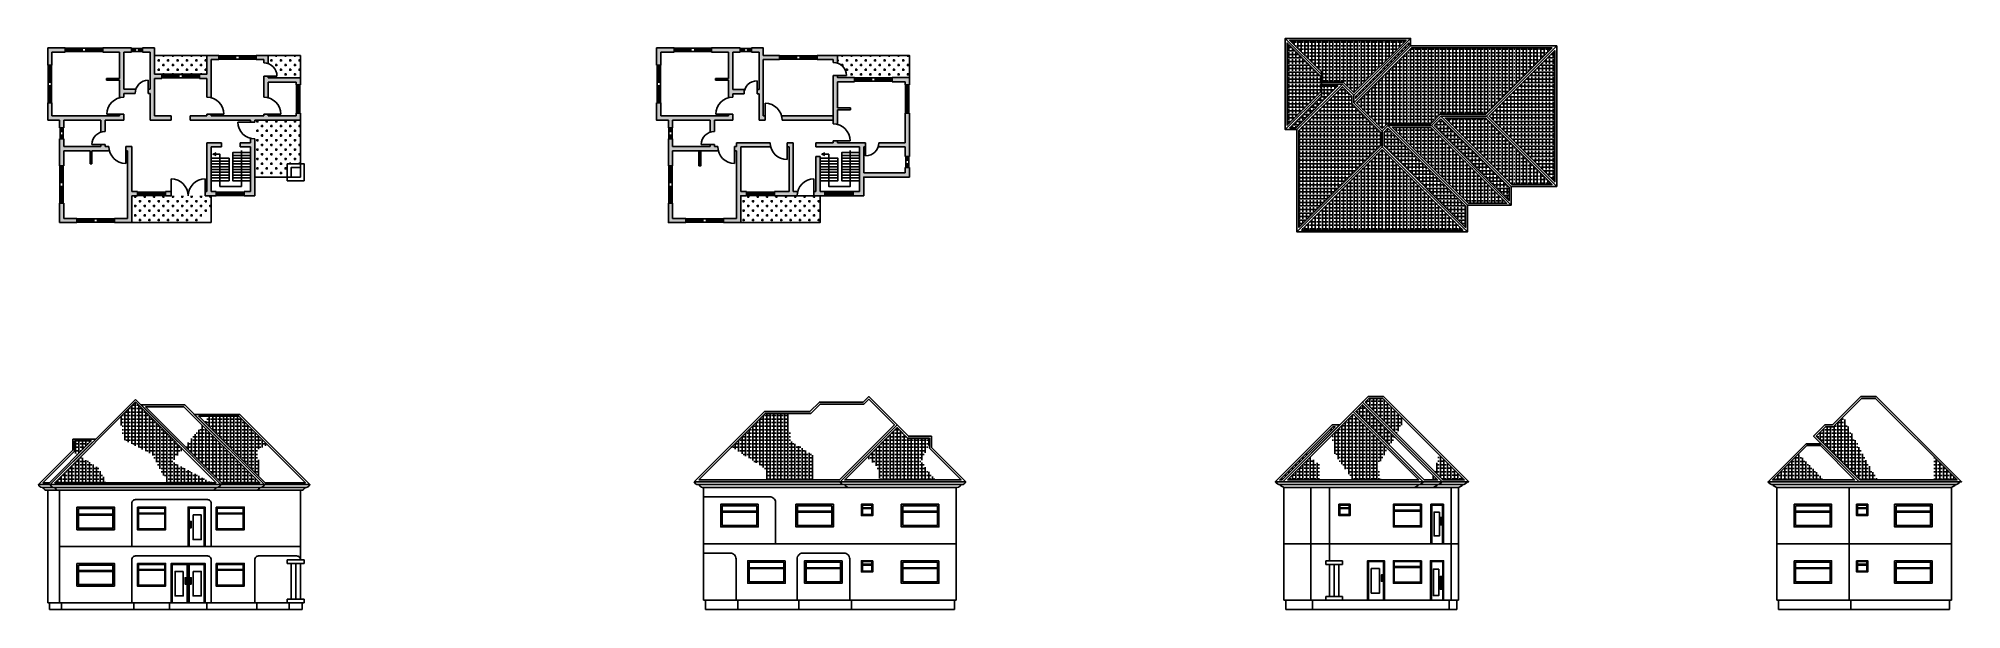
# Model space of a CAD drawing. Header units: millimetres. Extents: x 5910 to 108270, y -15290 to 15105.
import ezdxf

# ---------------------------------------------------------------- set-up
doc = ezdxf.new("R2010")
doc.units = ezdxf.units.MM
doc.header["$MEASUREMENT"] = 0
for name, color, linetype in [('Column', 90, 'Continuous'), ('Door', 170, 'Continuous'), ('External walls', 7, 'Continuous'), ('Hatch', 252, 'Continuous'), ('Internal walls', 7, 'Continuous'), ('staircase', 101, 'Continuous'), ('Window', 240, 'Continuous')]:
    doc.layers.add(name, color=color, linetype=linetype)

# ---------------------------------------------------------------- blocks, each defined once
blk = doc.blocks.new('*U3')
blk.add_lwpolyline([(0, -900), (900, -900)])
blk.add_arc((900, -900), 900, 90, 180)
blk = doc.blocks.new('*U5')
blk.add_lwpolyline([(700, 700), (700, 0)])
blk.add_arc((700, 0), 700, 90, 180)
blk = doc.blocks.new('*U6')
blk.add_lwpolyline([(-700, 0), (0, 0)])
blk.add_arc((0, 0), 700, 90, 180)
blk = doc.blocks.new('*U2')
blk.add_lwpolyline([(900, 0), (900, 900)])
blk.add_arc((900, 900), 900, 180, 270)
blk = doc.blocks.new('*U7')
blk.add_lwpolyline([(900, 900), (1800, 900)])
blk.add_arc((1800, 900), 900, 180, 270)
blk = doc.blocks.new('*U8')
blk.add_lwpolyline([(0, 0), (-900, 0)])
blk.add_arc((-900, 0), 900, 0, 90)
blk = doc.blocks.new('*U9')
blk.add_lwpolyline([(1400, 0), (700, 0)])
blk.add_arc((700, 0), 700, 0, 90)
blk = doc.blocks.new('*U10')
blk.add_lwpolyline([(900, 900), (900, 0)])
blk.add_arc((900, 0), 900, 90, 180)
blk = doc.blocks.new('*U11')
blk.add_lwpolyline([(0, 900), (0, 0)])
blk.add_arc((0, 0), 900, 0, 90)
blk = doc.blocks.new('Window')
for p, q in [((-1000, 0), (-1000, 225)), ((1000, 225), (1000, 0))]:
    blk.add_line(p, q)
for points in [[(-1000, 202.5), (1000, 202.5)], [(-1000, 112.5), (-100, 112.5)], [(-1000, 22.5), (1000, 22.5)], [(-100, 0), (-100, 225)], [(0, 202.5), (0, 225)], [(0, 0), (0, 22.5)], [(100, 0), (100, 225)], [(100, 112.5), (1000, 112.5)]]:
    blk.add_lwpolyline(points)
blk = doc.blocks.new('Twindow')
for p, q in [((-300, 0), (-300, 225)), ((-300, 192.5), (300, 192.5)), ((-300, 112.5), (-100, 112.5)), ((-300, 32.5), (300, 32.5)), ((100, 112.5), (300, 112.5)), ((300, 225), (300, 0))]:
    blk.add_line(p, q)
for points in [[(-100, 0), (-100, 225)], [(0, 192.5), (0, 225)], [(0, 0), (0, 32.5)], [(100, 0), (100, 225)]]:
    blk.add_lwpolyline(points)
blk = doc.blocks.new('window2')
for p, q in [((-750, 0), (-750, 225)), ((-750, 202.5), (750, 202.5)), ((-750, 112.5), (750, 112.5)), ((-750, 22.5), (750, 22.5)), ((-100, 0), (-100, 225)), ((0, 0), (0, 225)), ((100, 0), (100, 225)), ((750, 225), (750, 0))]:
    blk.add_line(p, q)
blk = doc.blocks.new('*U16')
blk.add_lwpolyline([(900, 0), (900, 900)])
blk.add_arc((900, 900), 900, 180, 270)
blk = doc.blocks.new('*U17')
blk.add_lwpolyline([(900, 0), (900, -900)])
blk.add_arc((900, -900), 900, 0, 90)
blk = doc.blocks.new('*U18')
blk.add_lwpolyline([(-700, -700), (-700, 0)])
blk.add_arc((-700, 0), 700, 270, 0)
blk = doc.blocks.new('*U19')
blk.add_lwpolyline([(700, -700), (0, -700)])
blk.add_arc((0, -700), 700, 0, 90)
blk = doc.blocks.new('EWidow')
for points in [[(0, 1200), (2000, 1200), (2000, 0), (0, 0)], [(80, 1120), (1920, 1120), (1920, 80), (80, 80)]]:
    blk.add_lwpolyline(points, close=True)
for points in [[(80, 827), (1920, 827)], [(80, 777), (1920, 777)]]:
    blk.add_lwpolyline(points)
blk = doc.blocks.new('EWindow2')
for points in [[(0, 1200), (1500, 1200), (1500, 0), (0, 0)], [(50, 1150), (1450, 1150), (1450, 50), (50, 50)]]:
    blk.add_lwpolyline(points, close=True)
for points in [[(50, 887), (1450, 887)], [(50, 837), (1450, 837)]]:
    blk.add_lwpolyline(points)
blk = doc.blocks.new('WDoor')
for points in [[(-900, 0), (-900, 2100), (0, 2100), (0, 0)], [(-850, 0), (-850, 2050), (-50, 2050), (-50, 0)]]:
    blk.add_lwpolyline(points)
for points in [[(-815, 1343), (-740, 1343), (-740, 1005), (-815, 1005)], [(-641, 1683), (-200, 1683), (-200, 372), (-641, 372)]]:
    blk.add_lwpolyline(points, close=True)
blk = doc.blocks.new('ETDoor')
for points in [[(0, 600), (600, 600), (600, 0), (0, 0)], [(50, 550), (550, 550), (550, 50), (50, 50)]]:
    blk.add_lwpolyline(points, close=True)
for points in [[(50, 420), (550, 420)], [(50, 370), (550, 370)]]:
    blk.add_lwpolyline(points)
blk = doc.blocks.new('EDoor')
for points in [[(0, 0), (0, 2100), (663, 2100), (663, 0)], [(50, 0), (50, 2050), (613, 2050), (613, 0)]]:
    blk.add_lwpolyline(points)
for points in [[(84, 1398), (156, 1398), (156, 1010), (84, 1010)], [(215, 1687), (497, 1687), (497, 416), (215, 416)]]:
    blk.add_lwpolyline(points, close=True)
blk = doc.blocks.new('Column')
for points in [[(0, 1900), (0, 2100)], [(0, 2100), (900, 2100)], [(900, 1900), (900, 2100)], [(0, 1900), (900, 1900)], [(200, 200), (200, 1900)], [(700, 200), (700, 1900)], [(0, 0), (0, 200)], [(0, 200), (900, 200)], [(900, 0), (900, 200)]]:
    blk.add_lwpolyline(points)
blk = doc.blocks.new('EDoor3')
for points in [[(0, 0), (0, 2100), (700, 2100), (700, 0)], [(50, 0), (50, 2050), (650, 2050), (650, 0)]]:
    blk.add_lwpolyline(points)
for points in [[(92, 1251), (191, 1251), (191, 587), (92, 587)], [(257, 1655), (544, 1655), (544, 238), (257, 238)]]:
    blk.add_lwpolyline(points, close=True)

msp = doc.modelspace()

# ---------------------------------------------------------------- hatches: boundary and pattern name
at = {"true_color": 0x636466}
h = msp.add_hatch(dxfattribs=at)
h.set_pattern_fill('SACNCR', color=251, scale=2000, angle=135)
h.set_pattern_definition([(180, (24935.11, 7690.17), (-1e-14, -187.5), []), (180, (24841.36, 7783.92), (-1e-14, -187.5), [0, -187.5])])
h.paths.add_polyline_path([(72513, 10355), (72855, 10355), (75080, 12580), (74197, 12580), (74197, 12039)])
h.paths.add_polyline_path([(74197, 12321), (74197, 13039), (72372, 14864), (72372, 10496)])
h.paths.add_polyline_path([(86622, 14464), (83126, 10968), (86622, 7471)])
h.paths.add_polyline_path([(84197, 6471), (84197, 7189), (80559, 10826), (80201, 10468)])
h.paths.add_polyline_path([(81872, 5046), (81872, 6189), (77734, 10326), (77534, 10126), (77534, 9384)])
h.paths.add_polyline_path([(77334, 9384), (77334, 10126), (75822, 11639), (75822, 12039), (75322, 12539), (72997, 10214), (72997, 5046)])
h.paths.add_polyline_path([(76022, 12039), (76022, 11921), (78847, 14746), (78847, 14864)])
h = msp.add_hatch(dxfattribs=at)
h.set_pattern_fill('SACNCR', color=251, scale=2000, angle=45)
h.set_pattern_definition([(90, (24935.11, 7690.17), (-187.5, 0), []), (90, (25028.86, 7783.92), (-187.5, 0), [0, -187.5])])
h.paths.add_polyline_path([(72513, 15005), (74197, 13321), (74197, 12780), (75363, 12780), (75922, 12221), (78705, 15005)])
h.paths.add_polyline_path([(78988, 14605), (76063, 11680), (77434, 10309), (77693, 10568), (80018, 10568), (80518, 11068), (82943, 11068), (86480, 14605)])
h.paths.add_polyline_path([(82943, 10868), (80801, 10868), (84338, 7330), (86480, 7330)])
h.paths.add_polyline_path([(84055, 6330), (80018, 10368), (77976, 10368), (82013, 6330)])
h.paths.add_polyline_path([(81730, 4905), (77434, 9201), (73138, 4905)])
h = msp.add_hatch(dxfattribs=at)
h.set_pattern_fill('SACNCR', color=251, scale=2000, angle=45)
h.set_pattern_definition([(90, (-19595.6, -5611.9), (-187.5, 0), []), (90, (-19501.84, -5518.16), (-187.5, 0), [0, -187.5])])
h.paths.add_polyline_path([(77724, -6738), (75880, -4894), (74745, -6029), (74911, -7044), (75880, -8390), (77354, -8390), (77195, -7640)])
h.paths.add_polyline_path([(76380, -4394), (76022, -4753), (77829, -6560), (78094, -6108)])
h.paths.add_polyline_path([(77464, -4053), (76722, -4053), (76522, -4253), (78199, -5930), (78621, -5210)])
h.paths.add_polyline_path([(80476, -7065), (80200, -7931), (80659, -8390), (81802, -8390)])
h.paths.add_polyline_path([(80132, -8145), (80053, -8390), (80377, -8390)])
h.paths.add_polyline_path([(74119, -7614), (73606, -7169), (72384, -8390), (74119, -8390)])
h.paths.add_polyline_path([(73454, -7038), (73392, -6983), (71984, -8390), (72102, -8390)])
h.paths.add_polyline_path([(74927, -5565), (74809, -5565), (74689, -5685), (74706, -5786)])
h = msp.add_hatch(dxfattribs=at)
h.set_pattern_fill('SACNCR', color=251, scale=2000, angle=45)
h.set_pattern_definition([(90, (36052.01, 0), (-187.5, 0), []), (90, (36145.76, 93.75), (-187.5, 0), [0, -187.5])])
h.paths.add_polyline_path([(99592, -7010), (98211, -8390), (100951, -8390)])
h.paths.add_polyline_path([(103028, -7084), (101973, -5029), (101436, -5565), (101036, -5565), (100536, -6065), (102861, -8390), (103795, -8390)])
h.paths.add_polyline_path([(106791, -7153), (106791, -8390), (108029, -8390)])
at = {"layer": 'Hatch'}
h = msp.add_hatch(dxfattribs=at)
h.set_pattern_fill('ANSI31', color=256, scale=10)
h.paths.add_polyline_path([(8753, 9130), (8653, 9130), (8653, 8430), (8753, 8430)], flags=17)
h.paths.add_polyline_path([(10228, 12980), (9528, 12980), (9528, 12880), (10228, 12880)], flags=17)
h.paths.add_polyline_path([(6628, 10980), (6628, 11680), (6403, 11680), (6403, 10755), (7028, 10755), (7028, 10355), (7253, 10355), (7253, 10755), (9228, 10755), (9228, 10118, -0.0819924), (9453, 10155), (9453, 10755), (10453, 10755), (10453, 11080), (10228, 11080), (10228, 10980)])
h.paths.add_polyline_path([(17428, 9755, -0.0632542), (17203, 9784), (17203, 9544), (16653, 9544), (16653, 9330), (17203, 9330), (17203, 6955), (16863, 6955), (16863, 6730), (17428, 6730)])
h.paths.add_polyline_path([(6628, 14380), (7328, 14380), (7328, 14605), (6403, 14605), (6403, 13680), (6628, 13680)])
h.paths.add_polyline_path([(9328, 14605), (9328, 14380), (10228, 14380), (10228, 11951, -0.0632542), (10453, 11980), (10453, 12180), (11053, 12180, -0.0819924), (11090, 12405), (10453, 12405), (10453, 14380), (10853, 14380), (10853, 14605)])
h.paths.add_polyline_path([(11853, 14380), (11853, 12980), (11853, 12405), (11753, 12405), (11753, 12180), (11853, 12180), (11853, 10755), (12978, 10755), (12978, 10980), (12078, 10980), (12078, 12980), (12478, 12980), (12478, 13204), (12078, 13205), (12078, 14205), (12078, 14605), (11453, 14605), (11453, 14380)])
h.paths.add_polyline_path([(17203, 10755), (17203, 10655), (17428, 10655), (17428, 10755), (19853, 10755), (19853, 11130), (19628, 11130), (19628, 10980), (18128, 10980), (18128, 11080), (17903, 11080), (17903, 10980), (17203, 10980), (15103, 10980), (15103, 11080), (14878, 11080), (14878, 10980), (13978, 10980), (13978, 10755), (14878, 10755)])
h.paths.add_polyline_path([(15103, 13980), (15503, 13980), (15503, 14205), (14878, 14205), (14878, 13204), (14478, 13204), (14478, 12980), (14878, 12980), (14878, 11980, -0.0632542), (15103, 11951)])
h.paths.add_polyline_path([(17903, 13980), (17903, 13805, -0.0819924), (18128, 13768), (18128, 14205), (17503, 14205), (17503, 13980)])
h.paths.add_polyline_path([(18128, 13005), (18128, 13105), (17903, 13105), (17903, 12780), (17903, 11980, -0.0632542), (18128, 11951), (18128, 12780), (19628, 12780), (19628, 12630), (19853, 12630), (19853, 13005)])
h.paths.add_polyline_path([(15103, 9330), (15653, 9330), (15653, 9555), (14878, 9555), (14878, 6955), (14778, 6955), (14778, 6730), (15363, 6730), (15363, 6955), (15103, 6955)])
h.paths.add_polyline_path([(12978, 6955), (12678, 6955), (12678, 6730), (12978, 6730)])
h.paths.add_polyline_path([(11178, 6730), (11178, 6955), (10878, 6955), (10878, 9355), (10553, 9355), (10553, 9130), (10653, 9130), (10653, 5530), (9953, 5530), (9953, 5305), (10878, 5305), (10878, 6730)])
h.paths.add_polyline_path([(9682, 9130, -0.0632542), (9653, 9355), (9453, 9355), (9453, 9455), (9228, 9455), (9228, 9355), (7253, 9355), (7253, 9755), (7028, 9755), (7028, 8330), (7253, 8330), (7253, 9130)])
h.paths.add_polyline_path([(7953, 5305), (7953, 5530), (7253, 5530), (7253, 6330), (7028, 6330), (7028, 5305)])
h = msp.add_hatch(dxfattribs=at)
h.set_pattern_fill('ANSI31', color=256, scale=10)
h.paths.add_polyline_path([(41164, 9130), (41064, 9130), (41064, 8330), (41164, 8330)], flags=0)
h.paths.add_polyline_path([(41164, 9130), (41064, 9130), (41064, 8330), (41164, 8330)], flags=0)
h.paths.add_polyline_path([(41164, 9130), (41064, 9130), (41064, 8330), (41164, 8330)], flags=0)
h.paths.add_polyline_path([(41164, 9130), (41064, 9130), (41064, 8330), (41164, 8330)], flags=0)
h.paths.add_polyline_path([(41164, 9130), (41064, 9130), (41064, 8330), (41164, 8330)], flags=0)
h.paths.add_polyline_path([(41164, 9130), (41064, 9130), (41064, 8330), (41164, 8330)], flags=0)
h.paths.add_polyline_path([(49139, 11405), (48439, 11405), (48439, 11305), (49139, 11305)], flags=17)
h.paths.add_polyline_path([(42639, 12980), (41939, 12980), (41939, 12880), (42639, 12880)], flags=17)
h.paths.add_polyline_path([(39039, 14380), (39739, 14380), (39739, 14605), (38814, 14605), (38814, 13680), (39039, 13680)])
h.paths.add_polyline_path([(43264, 14605), (41739, 14605), (41739, 14380), (42639, 14380), (42639, 11951, -0.0632542), (42864, 11980), (42864, 12155), (43464, 12155, -0.0819924), (43501, 12380), (42864, 12380), (42864, 14380), (43264, 14380)])
h.paths.add_polyline_path([(44489, 14605), (43864, 14605), (43864, 14380), (44264, 14380), (44264, 12380), (44164, 12380), (44164, 12155), (44264, 12155), (44264, 10755), (44589, 10755), (44589, 10980), (44489, 10980), (44489, 13980), (45352, 13980), (45352, 14205), (44489, 14205)])
h.paths.add_polyline_path([(48439, 14205), (47352, 14205), (47352, 13980), (48214, 13980), (48214, 13830, -0.0819924), (48439, 13793)])
h.paths.add_polyline_path([(49352, 13030), (48439, 13030), (48439, 13130), (48214, 13130), (48214, 10555, -0.0632542), (48439, 10526), (48439, 12805), (49352, 12805)])
h.paths.add_polyline_path([(52264, 13030), (51352, 13030), (51352, 12805), (52039, 12805), (52039, 12630), (52264, 12630)])
h.paths.add_polyline_path([(52264, 11130), (52039, 11130), (52039, 9555), (50639, 9555, -0.0819924), (50602, 9330), (52039, 9330), (52039, 8830), (52264, 8830)])
h.paths.add_polyline_path([(52264, 8230), (52039, 8230), (52039, 7955), (49839, 7955), (49839, 9330), (49939, 9330), (49939, 9555), (48439, 9555), (48439, 9655), (48214, 9655), (48214, 9555), (47289, 9555), (47289, 9330), (47514, 9330), (49614, 9330), (49614, 6955), (49274, 6955), (49274, 6730), (49839, 6730), (49839, 7730), (52264, 7730)])
h.paths.add_polyline_path([(47774, 6955), (47514, 6955), (47514, 8830), (47289, 8830), (47289, 6955), (47189, 6955), (47189, 6730), (47514, 6730), (47774, 6730)])
h.paths.add_polyline_path([(46318, 6955), (46089, 6955), (46089, 9555), (45764, 9555), (45764, 9330), (45864, 9330), (45864, 6955), (45089, 6955), (45089, 6730), (46289, 6730, -0.0632542)])
h.paths.add_polyline_path([(43589, 6955), (43289, 6955), (43289, 9330), (44893, 9330, -0.0632542), (44864, 9555), (43064, 9555), (43064, 9355), (42964, 9355), (42964, 9130), (43064, 9130), (43064, 5530), (42364, 5530), (42364, 5305), (43289, 5305), (43289, 6730), (43589, 6730)])
h.paths.add_polyline_path([(48214, 10980), (45461, 10980, -0.0632542), (45489, 10755), (48214, 10755)])
h.paths.add_polyline_path([(42864, 11080), (42639, 11080), (42639, 10980), (39039, 10980), (39039, 11680), (38814, 11680), (38814, 10755), (39439, 10755), (39439, 10355), (39664, 10355), (39664, 10755), (41664, 10755), (41664, 10118, -0.0819924), (41889, 10155), (41889, 10755), (42864, 10755)])
h.paths.add_polyline_path([(39664, 9130), (42093, 9130, -0.0632542), (42064, 9355), (41889, 9355), (41889, 9455), (41664, 9455), (41664, 9355), (39664, 9355), (39664, 9755), (39439, 9755), (39439, 8330), (39664, 8330)])
h.paths.add_polyline_path([(39664, 6330), (39439, 6330), (39439, 5305), (40364, 5305), (40364, 5530), (39664, 5530)])
h = msp.add_hatch(dxfattribs=at)
h.set_pattern_fill('CROSS', color=256, scale=1000)
h.set_pattern_definition([(0, (0, 7690.17), (250, 250), [125, -375]), (90, (62.5, 7627.67), (-250, 250), [125, -375])])
h.paths.add_polyline_path([(14878, 14205), (12078, 14205), (12078, 13205), (14878, 13205)])
h.paths.add_polyline_path([(19853, 14205), (18128, 14205), (18128, 13748, -0.3213087), (18603, 13085), (18128, 13085), (18128, 13005), (19853, 13005)])
h.paths.add_polyline_path([(19153, 7730), (19153, 8430), (19853, 8430), (19853, 10755), (17428, 10755), (17428, 7730)])
h.paths.add_polyline_path([(14603, 5305), (14603, 5805), (15103, 5805), (15103, 6730), (10878, 6730), (10878, 5305)])
h = msp.add_hatch(dxfattribs=at)
h.set_pattern_fill('CROSS', color=256, scale=1000)
h.set_pattern_definition([(0, (14129.9, 7690.17), (250, 250), [125, -375]), (90, (14192.4, 7627.67), (-250, 250), [125, -375])])
h.paths.add_polyline_path([(47514, 5305), (47514, 6730), (47189, 6730), (46289, 6730), (45089, 6730), (44439, 6740), (44439, 6730), (44239, 6730), (44239, 6753), (43589, 6753), (43589, 6730), (43289, 6730), (43289, 5305)])
h.paths.add_polyline_path([(51352, 13008), (51352, 13030), (52264, 13030), (52264, 14205), (48439, 14205), (48439, 13793, -0.3613233), (48907, 13030), (49352, 13030), (49352, 13008)])
h = msp.add_hatch(dxfattribs=at)
h.set_pattern_fill('ANSI31', color=256, scale=10)
h.paths.add_polyline_path([(41064, 8330), (41164, 8330), (41164, 9130), (41064, 9130)])
h = msp.add_hatch(dxfattribs=at)
h.set_pattern_fill('SACNCR', color=256, scale=2000, angle=45)
h.paths.add_polyline_path([(9075, -7739), (8159, -7158), (6776, -8540), (9573, -8540)])
h.paths.add_polyline_path([(8718, -6315), (7835, -6315), (7835, -6857), (7777, -6915), (7986, -7048)])
h.paths.add_polyline_path([(11072, -4244), (10234, -5083), (10459, -6256), (11981, -7048), (12763, -8540), (15113, -8540), (13038, -7425), (13586, -6758)])
h.paths.add_polyline_path([(16581, -5003), (15030, -5003), (14763, -5328), (17703, -8267), (17580, -6784), (18109, -6531)])
h.paths.add_polyline_path([(14636, -5483), (13714, -6603), (15651, -8540), (17693, -8540)])
h = msp.add_hatch(dxfattribs=at)
h.set_pattern_fill('SACNCR', color=256, scale=2000, angle=45)
h.set_pattern_definition([(90, (12051.97, 0), (-187.5, 0), []), (90, (12145.72, 93.75), (-187.5, 0), [0, -187.5])])
h.paths.add_polyline_path([(52893, -7413), (53338, -6490), (53338, -6165), (52172, -6165), (51613, -5607), (50027, -7193), (50513, -7667), (50696, -8390), (53632, -8390)])
h.paths.add_polyline_path([(47162, -7113), (45937, -6304), (45819, -4853), (44592, -4853), (42802, -6643), (44620, -7805), (44620, -8390), (47162, -8390)])

# ---------------------------------------------------------------- linework, layer by layer
for p, q in [((39039, 14380), (39739, 14380)), ((39039, 13680), (39039, 14380)), ((41739, 14380), (42639, 14380)), ((42639, 14380), (42639, 12980)), ((42864, 14380), (43264, 14380)), ((42864, 12380), (42864, 14380)), ((43864, 14380), (44264, 14380)), ((44264, 14380), (44264, 12380)), ((74197, 13180), (72272, 15105)), ((75922, 12080), (78947, 15105)), ((44489, 13980), (44489, 10980)), ((45352, 13980), (44489, 13980)), ((48214, 13980), (47352, 13980)), ((48214, 13830), (48214, 13980)), ((74197, 13321), (74197, 12039)), ((42639, 12880), (42639, 11951)), ((43501, 12380), (42864, 12380)), ((44264, 12380), (44164, 12380)), ((48214, 10555), (48214, 13130)), ((48439, 12805), (49352, 12805)), ((48439, 11405), (48439, 12805)), ((51352, 12805), (52039, 12805)), ((52039, 12805), (52039, 12630)), ((75322, 12680), (75922, 12080)), ((39039, 10980), (39039, 11680)), ((42864, 12155), (43464, 12155)), ((42864, 11980), (42864, 12155)), ((44164, 12155), (44264, 12155)), ((44264, 12155), (44264, 10755)), ((48439, 10526), (48439, 11305)), ((72272, 10255), (74197, 12180)), ((42639, 10980), (39039, 10980)), ((41664, 10755), (39664, 10755)), ((39664, 10755), (39664, 10355)), ((41664, 10126), (41664, 10755)), ((42864, 10755), (41889, 10755)), ((42639, 11080), (42639, 10980)), ((42864, 10755), (42864, 11080)), ((44589, 10755), (44264, 10755)), ((44489, 10980), (44589, 10980)), ((45461, 10980), (48214, 10980)), ((48214, 10755), (45489, 10755)), ((52039, 11130), (52039, 9555)), ((39664, 9755), (39664, 9355)), ((39664, 9355), (41664, 9355)), ((41664, 9355), (41664, 9455)), ((41889, 9355), (42064, 9355)), ((42964, 9355), (43064, 9355)), ((44864, 9555), (43064, 9555)), ((43289, 9330), (43289, 6955)), ((44893, 9330), (43289, 9330)), ((46089, 9555), (45764, 9555)), ((45864, 9330), (45764, 9330)), ((45864, 6955), (45864, 9330)), ((46089, 9555), (46089, 6955)), ((48214, 9555), (47289, 9555)), ((47289, 9330), (47289, 9555)), ((47514, 9330), (49614, 9330)), ((48214, 9555), (48214, 9655)), ((48439, 9555), (48439, 9655)), ((49939, 9555), (48439, 9555)), ((49614, 9330), (49614, 6955)), ((49839, 7955), (49839, 9330)), ((49839, 9330), (49939, 9330)), ((50602, 9330), (52039, 9330)), ((52039, 9555), (50639, 9555)), ((52039, 9330), (52039, 8830)), ((39664, 9130), (39664, 8330)), ((42093, 9130), (39664, 9130)), ((41064, 9130), (41064, 8330)), ((41164, 9130), (41164, 8330)), ((43064, 9130), (42964, 9130)), ((43064, 5530), (43064, 9130)), ((47289, 6955), (47289, 8830)), ((47514, 6955), (47514, 8830)), ((52039, 8230), (52039, 7955)), ((52039, 7955), (49839, 7955)), ((39664, 6330), (39664, 5530)), ((43289, 6955), (43589, 6955)), ((43289, 6730), (43289, 5530)), ((43589, 6730), (43289, 6730)), ((45089, 6955), (45864, 6955)), ((46089, 6955), (46318, 6955)), ((47189, 6955), (47289, 6955)), ((47289, 6730), (47189, 6730)), ((49614, 6955), (47514, 6955)), ((39664, 5530), (40364, 5530)), ((42364, 5530), (43064, 5530)), ((6160, -8790), (20097, -8790)), ((6403, -8940), (19853, -8940)), ((55063, -8640), (41069, -8640)), ((54813, -8790), (41313, -8790)), ((81703, -8640), (72003, -8640)), ((81453, -8790), (72253, -8790))]:
    msp.add_line(p, q)
for points in [[(38814, 14605), (39739, 14605)], [(38814, 13680), (38814, 14605)], [(41739, 14605), (43264, 14605)], [(43864, 14605), (44489, 14605), (44489, 14205), (45352, 14205)], [(74197, 12680), (75322, 12680), (75922, 12080), (78947, 15105), (72272, 15105), (74197, 13180)], [(74197, 13180), (72272, 15105), (72272, 10255), (74197, 12180)], [(74197, 13039), (72372, 14864), (72372, 10496), (74197, 12321)], [(74197, 12780), (75363, 12780), (75922, 12221), (78705, 15005), (72513, 15005), (74197, 13321)], [(75922, 12080), (75922, 11680), (78947, 14705)], [(86722, 14705), (82984, 10968), (86722, 7230)], [(47352, 14205), (48439, 14205)], [(51352, 13030), (52264, 13030), (52264, 14205), (48439, 14205), (48439, 13793)], [(10228, 12980), (9528, 12980)], [(9528, 12980), (9528, 12880)], [(10228, 12880), (9528, 12880)], [(42639, 12980), (41939, 12980)], [(41939, 12980), (41939, 12880)], [(42639, 12880), (41939, 12880)], [(48439, 13130), (48439, 13030), (49352, 13030)], [(52264, 13030), (52264, 12630)], [(74197, 12180), (72272, 10255), (72897, 10255), (75322, 12680), (74197, 12680)], [(74197, 12039), (72513, 10355), (72855, 10355), (75080, 12580), (74197, 12580)], [(74197, 12680), (75322, 12680), (72897, 10255)], [(74197, 12039), (74197, 12580)], [(39439, 10355), (39439, 10755), (38814, 10755), (38814, 11680)], [(48439, 11405), (49139, 11405)], [(48439, 11305), (49139, 11305)], [(49139, 11405), (49139, 11305)], [(77434, 9343), (77434, 10168), (75922, 11680)], [(41889, 10755), (41889, 10155)], [(52264, 11130), (52264, 8830)], [(81972, 6230), (77734, 10468), (77434, 10168)], [(77734, 10468), (80059, 10468)], [(80559, 10968), (80059, 10468), (84297, 6230)], [(82984, 10968), (80559, 10968), (84297, 7230)], [(39439, 8330), (39439, 9755)], [(41889, 9455), (41889, 9355)], [(43064, 9355), (43064, 9555)], [(47514, 9330), (47289, 9330)], [(72897, 4805), (77434, 9343), (81972, 4805)], [(8653, 9130), (8653, 8430)], [(8653, 8430), (8753, 8430)], [(8753, 9130), (8753, 8430)], [(39664, 9130), (39664, 9030)], [(41064, 8330), (41164, 8330)], [(52264, 8230), (52264, 7730), (49839, 7730), (49839, 6730), (47514, 6730), (47514, 5305), (42364, 5305)], [(47514, 8830), (47289, 8830)], [(40364, 5305), (39439, 5305), (39439, 6330)], [(47189, 6730), (47514, 6730), (47514, 5305), (43289, 5305), (43289, 6730), (43589, 6730)], [(45089, 6730), (46289, 6730)], [(46289, 6730), (47189, 6730)], [(53438, -6065), (52213, -6065), (51613, -5465), (48588, -8490), (55263, -8490), (53438, -6665)], [(53338, -6165), (52172, -6165), (51613, -5607), (48829, -8390), (55022, -8390), (53338, -6707)], [(53438, -6665), (53438, -6065)], [(100995, -5465), (100395, -6065)], [(7735, -6815), (5910, -8640), (6535, -8640), (8960, -6215), (7735, -6215)], [(7835, -6857), (6151, -8540), (6493, -8540), (8718, -6315), (7835, -6315)], [(7735, -6815), (7735, -6215)], [(7835, -6857), (7835, -6315)], [(53338, -6707), (53338, -6165)], [(99995, -6465), (97970, -8490), (102820, -8490), (100824, -6495)], [(100036, -6565), (98211, -8390), (102579, -8390), (100754, -6565)], [(99995, -6465), (100795, -6465)], [(100036, -6565), (100754, -6565)], [(5910, -8640), (20347, -8640)], [(6160, -8790), (6103, -8790)], [(6403, -8940), (6353, -8940)], [(6403, -8940), (6403, -11940)], [(6785, -8790), (6728, -8790)], [(7028, -8940), (6978, -8940)], [(7028, -8940), (7028, -11940)], [(15116, -8940), (15166, -8940)], [(15360, -8790), (15416, -8790)], [(17441, -8940), (17491, -8940)], [(17685, -8790), (17741, -8790)], [(19853, -8940), (19853, -11940)], [(19853, -8940), (19903, -8940)], [(20097, -8790), (20153, -8790)], [(41013, -8640), (41069, -8640)], [(41263, -8790), (41313, -8790)], [(41313, -11790), (41313, -8790)], [(48782, -8640), (48838, -8640)], [(49032, -8790), (49082, -8790)], [(54763, -11790), (54763, -8790)], [(81963, -8490), (71743, -8490)], [(72203, -8790), (72203, -8786)], [(72203, -8790), (72203, -11790)], [(73628, -11790), (73628, -8790)], [(74628, -11790), (74628, -8790)], [(81103, -11790), (81103, -8790)], [(81503, -8790), (81503, -8786)], [(81503, -11790), (81503, -8790)], [(108190, -8490), (97970, -8490)], [(98430, -8790), (98430, -8786)], [(98430, -11790), (98430, -8790)], [(102280, -11790), (102280, -8790)], [(107730, -8790), (107730, -8786)], [(107730, -11790), (107730, -8790)], [(6403, -11940), (6403, -14940)], [(7028, -11940), (7028, -14940)], [(7028, -11940), (19853, -11940)], [(19853, -11940), (19853, -12640)], [(41313, -14790), (41313, -11790)], [(41313, -11790), (54763, -11790)], [(54763, -14790), (54763, -11790)], [(72203, -14790), (72203, -11790)], [(72203, -11790), (81503, -11790)], [(73628, -14790), (73628, -11790)], [(74628, -12690), (74628, -11790)], [(81103, -14790), (81103, -11790)], [(81503, -14790), (81503, -11790)], [(98430, -14790), (98430, -11790)], [(98430, -11790), (107730, -11790)], [(102280, -14790), (102280, -11790)], [(107730, -14790), (107730, -11790)], [(6403, -14940), (19153, -14940)], [(6503, -14940), (6503, -15290)], [(6503, -15290), (19953, -15290)], [(7128, -14940), (7128, -15290)], [(10978, -14940), (10978, -15290)], [(12878, -14940), (12878, -15290)], [(14878, -14940), (14878, -15290)], [(17528, -14940), (17528, -15290)], [(19253, -14940), (19253, -15290)], [(19953, -14940), (19953, -15290)], [(54763, -14790), (41313, -14790)], [(41413, -14790), (41413, -15290)], [(54663, -15290), (41413, -15290)], [(43138, -14790), (43138, -15290)], [(46388, -14790), (46388, -15290)], [(49188, -14790), (49188, -15290)], [(54663, -14790), (54663, -15290)], [(81503, -14790), (72203, -14790)], [(72303, -14790), (72303, -15290)], [(81403, -15290), (72303, -15290)], [(73728, -14790), (73728, -15290)], [(81003, -14790), (81003, -15290)], [(81403, -14790), (81403, -15290)], [(107730, -14790), (98430, -14790)], [(98530, -14790), (98530, -15290)], [(107630, -15290), (98530, -15290)], [(102380, -14790), (102380, -15290)], [(107630, -14790), (107630, -15290)]]:
    msp.add_lwpolyline(points)
for points in [[(78947, 14705), (78947, 15105), (75922, 12080), (75922, 11680)], [(86722, 14705), (78947, 14705), (75922, 11680), (77434, 10168), (77734, 10468), (80059, 10468), (80559, 10968), (82984, 10968)], [(78847, 14746), (78847, 14864), (76022, 12039), (76022, 11921)], [(86480, 14605), (78988, 14605), (76063, 11680), (77434, 10309), (77693, 10568), (80018, 10568), (80518, 11068), (82943, 11068)], [(86722, 14705), (82984, 10968), (86722, 7230)], [(86622, 14464), (83126, 10968), (86622, 7471)], [(12078, 13205), (14878, 13205), (14878, 14205), (12078, 14205)], [(75922, 11680), (75922, 12080), (75322, 12680), (72897, 10255), (72897, 4805), (77434, 9343), (77434, 10168)], [(75822, 11639), (75822, 12039), (75322, 12539), (72997, 10214), (72997, 5046), (77334, 9384), (77334, 10126)], [(77734, 10468), (77434, 10168), (77434, 9343), (81972, 4805), (81972, 6230)], [(77734, 10326), (77534, 10126), (77534, 9384), (81872, 5046), (81872, 6189)], [(80059, 10468), (77734, 10468), (81972, 6230), (84297, 6230)], [(80018, 10368), (77976, 10368), (82013, 6330), (84055, 6330)], [(80559, 10968), (80059, 10468), (84297, 6230), (84297, 7230)], [(80559, 10826), (80201, 10468), (84197, 6471), (84197, 7189)], [(82984, 10968), (80559, 10968), (84297, 7230), (86722, 7230)], [(82943, 10868), (80801, 10868), (84338, 7330), (86480, 7330)], [(77434, 9343), (72897, 4805), (81972, 4805)], [(20053, 7530), (19153, 7530), (19153, 8430), (20053, 8430)], [(19853, 7730), (19353, 7730), (19353, 8230), (19853, 8230)], [(77434, 9201), (73138, 4905), (81730, 4905)], [(40813, -8490), (48588, -8490), (51613, -5465), (50101, -3953), (49801, -4253), (47476, -4253), (46976, -4753), (44551, -4753)], [(41054, -8390), (48547, -8390), (51472, -5465), (50101, -4094), (49842, -4353), (47517, -4353), (47017, -4853), (44592, -4853)], [(76380, -4253), (76680, -3953), (77505, -3953), (82043, -8490), (80618, -8490)], [(76522, -4253), (76722, -4053), (77464, -4053), (81802, -8390), (80659, -8390)], [(101395, -5465), (100995, -5465), (100395, -6065), (102820, -8490), (108270, -8490), (103732, -3953), (102907, -3953)], [(101436, -5565), (101036, -5565), (100536, -6065), (102861, -8390), (108029, -8390), (103691, -4053), (102949, -4053)], [(11072, -4103), (6535, -8640), (15610, -8640)], [(11072, -4244), (6776, -8540), (15368, -8540)], [(13697, -4403), (11372, -4403), (15610, -8640), (17935, -8640)], [(13656, -4503), (11614, -4503), (15651, -8540), (17693, -8540)], [(16622, -4903), (14197, -4903), (17935, -8640), (20360, -8640)], [(16581, -5003), (14439, -5003), (17976, -8540), (20118, -8540)], [(72143, -8490), (75880, -4753), (79618, -8490)], [(72384, -8390), (75880, -4894), (79377, -8390)], [(75880, -4753), (76380, -4253), (80618, -8490), (79618, -8490)], [(76022, -4753), (76380, -4394), (80377, -8390), (79659, -8390)], [(72143, -8490), (71743, -8490), (74768, -5465), (75168, -5465)], [(72102, -8390), (71984, -8390), (74809, -5565), (74927, -5565)]]:
    msp.add_lwpolyline(points, close=True)
for points in [[(108190, -8490, -0.2679492), (107930, -8640), (98230, -8640, -0.2679492), (97970, -8490, -0.2679492)], [(107940, -8640, -0.2681177), (107680, -8790), (98480, -8790, -0.2681177), (98220, -8640, -0.2681177)], [(10878, -11940), (10878, -9640, -0.4142136), (11078, -9440), (14903, -9440, -0.4142136), (15103, -9640), (15103, -11940)], [(45138, -11790), (45138, -9590, 0.4142136), (44838, -9290), (41313, -9290)], [(10878, -14940), (10878, -12640, -0.4142136), (11078, -12440), (14903, -12440, -0.4142136), (15103, -12640), (15103, -14940)], [(17428, -14940), (17428, -12640, -0.4142136), (17628, -12440), (19653, -12440, -0.4142136), (19853, -12640)], [(43038, -14790), (43038, -12590, 0.4142136), (42738, -12290), (41313, -12290)], [(46288, -14790), (46288, -12590, -0.4142136), (46588, -12290), (48788, -12290, -0.4142136), (49088, -12590), (49088, -14790)]]:
    msp.add_lwpolyline(points, format="xyb")
for centre, radius, start, end in [((6103, -8590), 200, 194.47751, 270), ((6353, -8740), 200, 194.47751, 270), ((6728, -8590), 200, 194.47751, 270), ((6978, -8740), 200, 194.47751, 270), ((15166, -8740), 200, 270, 345.52249), ((15416, -8590), 200, 270, 345.52249), ((17491, -8740), 200, 270, 345.52249), ((17741, -8590), 200, 270, 345.52249), ((19903, -8740), 200, 270, 345.52249), ((20153, -8590), 200, 270, 345.52249), ((41013, -8440), 200, 194.47751, 270), ((41263, -8590), 200, 194.47751, 270), ((48782, -8440), 200, 194.47751, 270), ((49032, -8590), 200, 194.47751, 270), ((54813, -8590), 200, 270, 345.52249), ((55063, -8440), 200, 270, 345.52249), ((72003, -8340), 300, 210, 270), ((72253, -8490), 300, 209.96396, 270), ((79108, -8490), 300, 270, 330.03604), ((79358, -8340), 300, 270, 330), ((80108, -8490), 300, 270, 330.03604), ((80358, -8340), 300, 270, 330), ((81453, -8490), 300, 270, 330.03604), ((81703, -8340), 300, 270, 330)]:
    msp.add_arc(centre, radius, start, end)
at = {"layer": 'Column'}
for points in [[(19153, -12640), (19153, -12840)], [(19153, -12640), (20053, -12640)], [(19153, -12840), (20053, -12840)], [(19353, -12840), (19353, -14740)], [(19603, -14740), (19603, -12840)], [(19853, -12840), (19853, -14740)], [(20053, -12640), (20053, -12840)], [(74878, -14590), (74878, -12890)], [(19153, -14740), (19153, -14940)], [(19153, -14740), (20053, -14740)], [(19153, -14940), (20053, -14940)], [(20053, -14740), (20053, -14940)], [(75328, -14790), (74428, -14790)]]:
    msp.add_lwpolyline(points, dxfattribs=at)
at = {"layer": 'Door'}
msp.add_lwpolyline([(80691, -11790), (80028, -11790)], dxfattribs=at)
at = {"layer": 'External walls'}
for p, q in [((6403, 14605), (7328, 14605)), ((6403, 13680), (6403, 14605)), ((6628, 13680), (6628, 14380)), ((6628, 14380), (7328, 14380)), ((6628, 13680), (6628, 14380)), ((9328, 14605), (10853, 14605)), ((9328, 14380), (10228, 14380)), ((9328, 14380), (10228, 14380)), ((10453, 14380), (10853, 14380)), ((11453, 14605), (12078, 14605)), ((11453, 14380), (11853, 14380)), ((11453, 14380), (11853, 14380)), ((14878, 14205), (15503, 14205)), ((15503, 13980), (15103, 13980)), ((17503, 14205), (18128, 14205)), ((17903, 13980), (17503, 13980)), ((17903, 13980), (17903, 13805)), ((17903, 13805), (17903, 13980)), ((19853, 14205), (18128, 14205)), ((19853, 13005), (19853, 14205)), ((19628, 12630), (19628, 12780)), ((19853, 13005), (19853, 12630)), ((6403, 10755), (6403, 11680)), ((6628, 10980), (6628, 11680)), ((7028, 10755), (6403, 10755)), ((7253, 10980), (6628, 10980)), ((7028, 10355), (7028, 10755)), ((7253, 10755), (7253, 10355)), ((19628, 10980), (19628, 11130)), ((19853, 11130), (19853, 10755)), ((19853, 10755), (19853, 7730)), ((7028, 8330), (7028, 9755)), ((7253, 9755), (7253, 9355)), ((7253, 8330), (7253, 9130)), ((19853, 7730), (17428, 7730)), ((7028, 5305), (7028, 6330)), ((7253, 5530), (7253, 6330)), ((14878, 6955), (14778, 6955)), ((15363, 6730), (14778, 6730)), ((15363, 6955), (15103, 6955)), ((15103, 6730), (15103, 5305)), ((17203, 6955), (16863, 6955)), ((17203, 6955), (16863, 6955)), ((17428, 6730), (16863, 6730)), ((7953, 5305), (7028, 5305)), ((7953, 5530), (7253, 5530)), ((10653, 5530), (9953, 5530)), ((10878, 5305), (9953, 5305)), ((15103, 5305), (10878, 5305))]:
    msp.add_line(p, q, dxfattribs=at)
at = {"layer": 'Internal walls'}
for p, q in [((10228, 14380), (10228, 12980)), ((10453, 12405), (10453, 14380)), ((11853, 14380), (11853, 12405)), ((11853, 14380), (11853, 12980)), ((12078, 14605), (12078, 13205)), ((12078, 14605), (12078, 13205)), ((15103, 13980), (15103, 11951)), ((15103, 12980), (15103, 13980)), ((18128, 14205), (18128, 13768)), ((18128, 14205), (18128, 13768)), ((10228, 12880), (10228, 11951)), ((11090, 12405), (10453, 12405)), ((11853, 12405), (11753, 12405)), ((12078, 10980), (12078, 12980)), ((12078, 12980), (12478, 12980)), ((14478, 12980), (14878, 12980)), ((14878, 12980), (14878, 11980)), ((17903, 11980), (17903, 13105)), ((17903, 13105), (17903, 12780)), ((18128, 13105), (18128, 13005)), ((18128, 13105), (18128, 13005)), ((18128, 13005), (19853, 13005)), ((18128, 13005), (19853, 13005)), ((19628, 12780), (18128, 12780)), ((18128, 12780), (18128, 11951)), ((18128, 12780), (19628, 12780)), ((10453, 12180), (11053, 12180)), ((10453, 11980), (10453, 12180)), ((11753, 12180), (11853, 12180)), ((11853, 12180), (11853, 10755)), ((10228, 10980), (6628, 10980)), ((9228, 10755), (7253, 10755)), ((9228, 10118), (9228, 10755)), ((10453, 10755), (9453, 10755)), ((9453, 10755), (9453, 10155)), ((10228, 11080), (10228, 10980)), ((10453, 10755), (10453, 11080)), ((11853, 10755), (12978, 10755)), ((12978, 10980), (12078, 10980)), ((14878, 10980), (13978, 10980)), ((13978, 10755), (14878, 10755)), ((14878, 11080), (14878, 10980)), ((14878, 10755), (17203, 10755)), ((15103, 11080), (15103, 10980)), ((15103, 10980), (17903, 10980)), ((17903, 10980), (17203, 10980)), ((17203, 10755), (17203, 10655)), ((17203, 10755), (17203, 10655)), ((19853, 10755), (17428, 10755)), ((17428, 10755), (17428, 10655)), ((17428, 10755), (19853, 10755)), ((17428, 10655), (17428, 10755)), ((17903, 10980), (17903, 11080)), ((18128, 11080), (18128, 10980)), ((18128, 10980), (19628, 10980)), ((19628, 10980), (18128, 10980)), ((7253, 9355), (9228, 9355)), ((9228, 9355), (9228, 9455)), ((9453, 9455), (9453, 9355)), ((9453, 9355), (9653, 9355)), ((10553, 9355), (10878, 9355)), ((10878, 6955), (10878, 9355)), ((14878, 9555), (14878, 6955)), ((15653, 9555), (14878, 9555)), ((15103, 9330), (15652, 9330)), ((15103, 6955), (15103, 9330)), ((16652, 9330), (17203, 9330)), ((17203, 9784), (17203, 9544)), ((17203, 9330), (17203, 6955)), ((17428, 7730), (17428, 9755)), ((17428, 9755), (17428, 6730)), ((7253, 9130), (8653, 9130)), ((8753, 9130), (9682, 9130)), ((10553, 9130), (10653, 9130)), ((10653, 9130), (10653, 5530)), ((10653, 6955), (10653, 5530)), ((11178, 6955), (10878, 6955)), ((10878, 6730), (10878, 5305)), ((10878, 5305), (10878, 6730)), ((11178, 6730), (10878, 6730)), ((12978, 6955), (12678, 6955)), ((12978, 6730), (12678, 6730))]:
    msp.add_line(p, q, dxfattribs=at)
for points in [[(12078, 13205), (12478, 13204)], [(14478, 13204), (14878, 13204)], [(12978, 10980), (12978, 10755)], [(13978, 10980), (13978, 10755)], [(15103, 9330), (15652, 9330)], [(15653, 9555), (15653, 9330)], [(16653, 9544), (17203, 9544)], [(16653, 9544), (16653, 9330)]]:
    msp.add_lwpolyline(points, dxfattribs=at)
at = {"layer": 'staircase'}
for points in [[(15103, 9330), (15653, 9330)], [(15103, 7530), (16053, 7530), (16053, 8730), (15103, 8730)], [(15103, 8580), (16053, 8580)], [(15103, 8430), (16053, 8430)], [(15103, 8280), (16053, 8280)], [(16712, 9148), (16712, 7230), (15566, 7230), (15566, 8942), (15204, 8942), (15360, 8871)], [(15204, 8942), (15360, 9014)], [(17203, 9030), (16253, 9030), (16253, 7530), (17203, 7530)], [(16253, 8880), (17203, 8880)], [(16253, 8730), (17203, 8730)], [(16253, 8580), (17203, 8580)], [(16253, 8430), (17203, 8430)], [(16253, 8280), (17203, 8280)], [(47514, 7530), (48464, 7530), (48464, 8730), (47514, 8730)], [(47514, 8580), (48464, 8580)], [(47514, 8430), (48464, 8430)], [(47514, 8280), (48464, 8280)], [(49123, 9148), (49123, 7230), (47977, 7230), (47977, 8942), (47615, 8942), (47771, 8871)], [(47615, 8942), (47771, 9014)], [(49614, 9030), (48664, 9030), (48664, 7530), (49614, 7530)], [(48664, 8880), (49614, 8880)], [(48664, 8730), (49614, 8730)], [(48664, 8580), (49614, 8580)], [(48664, 8430), (49614, 8430)], [(48664, 8280), (49614, 8280)], [(15103, 8130), (16053, 8130)], [(15103, 7980), (16053, 7980)], [(15103, 7830), (16053, 7830)], [(15103, 7680), (16053, 7680)], [(16253, 8130), (17203, 8130)], [(16253, 7980), (17203, 7980)], [(16253, 7830), (17203, 7830)], [(16253, 7680), (17203, 7680)], [(47514, 8130), (48464, 8130)], [(47514, 7980), (48464, 7980)], [(47514, 7830), (48464, 7830)], [(47514, 7680), (48464, 7680)], [(48664, 8130), (49614, 8130)], [(48664, 7980), (49614, 7980)], [(48664, 7830), (49614, 7830)], [(48664, 7680), (49614, 7680)]]:
    msp.add_lwpolyline(points, dxfattribs=at)

# ---------------------------------------------------------------- block references
at = {"layer": 'Column', "xscale": -1}
msp.add_blockref('Column', (75328, -14790), dxfattribs=at)
at = {"layer": 'Door'}
for name, p in [('*U9', (17203, 13105)), ('*U19', (48214, 13830)), ('*U5', (11053, 12180)), ('*U5', (43464, 12155)), ('*U3', (9553, 11980)), ('*U8', (15778, 11080)), ('*U8', (18803, 11080)), ('*U3', (41964, 11980)), ('*U17', (43689, 11655)), ('*U7', (15628, 9755)), ('*U8', (49114, 9655)), ('*U6', (9453, 9455)), ('*U2', (9653, 8455)), ('*U6', (41889, 9455)), ('*U2', (42064, 8455)), ('*U16', (44864, 8655)), ('*U18', (50639, 9555)), ('*U11', (12978, 6730)), ('*U10', (13878, 6730)), ('*U10', (46289, 6730)), ('WDoor', (14778, -11940)), ('WDoor', (14778, -14940))]:
    msp.add_blockref(name, p, dxfattribs=at)
at = {"layer": 'Door', "xscale": -1}
for name, p in [('EDoor', (80691, -11790)), ('WDoor', (12978, -14940)), ('WDoor', (76653, -14790)), ('EDoor3', (80703, -14790))]:
    msp.add_blockref(name, p, dxfattribs=at)
at = {"layer": 'Window'}
for name, p in [('Window', (8328, 14380)), ('Twindow', (11153, 14380)), ('Window', (40739, 14380)), ('Twindow', (43564, 14380)), ('Window', (16503, 13980)), ('Window', (46352, 13980)), ('Window', (13478, 12979)), ('Window', (50352, 12805)), ('window2', (11928, 6730)), ('window2', (16113, 6730)), ('window2', (44339, 6730)), ('window2', (48524, 6730)), ('Window', (8953, 5305)), ('Window', (41364, 5305)), ('EWidow', (7953, -11040)), ('EWindow2', (11178, -11040)), ('EWindow2', (15363, -11040)), ('ETDoor', (75128, -10290)), ('EWidow', (99355, -10890)), ('ETDoor', (102680, -10290)), ('EWidow', (104705, -10890)), ('EWidow', (7953, -14040)), ('EWindow2', (11178, -14040)), ('EWindow2', (15363, -14040)), ('EWidow', (99355, -13890)), ('ETDoor', (102680, -13290)), ('EWidow', (104705, -13890))]:
    msp.add_blockref(name, p, dxfattribs=at)
for name, p, rotation in [('Window', (6628, 12680), 90), ('Window', (39039, 12680), 90), ('window2', (19853, 11880), 90), ('window2', (52264, 11880), 90), ('Twindow', (7028, 10055), 270), ('Twindow', (39439, 10055), 270), ('Window', (7253, 7330), 90), ('Window', (39664, 7330), 90), ('Twindow', (52039, 8530), 270)]:
    msp.add_blockref(name, p, dxfattribs=dict(at, rotation=rotation))
at = {"layer": 'Window', "xscale": -1}
for name, p in [('EWidow', (44226, -10890)), ('EWidow', (48226, -10890)), ('ETDoor', (50313, -10290)), ('EWidow', (53838, -10890)), ('EWindow2', (79528, -10890)), ('EWidow', (45663, -13890)), ('EWidow', (48688, -13890)), ('ETDoor', (50313, -13290)), ('EWidow', (53838, -13890)), ('EWindow2', (79528, -13890))]:
    msp.add_blockref(name, p, dxfattribs=at)

doc.saveas('drawing.dxf')
